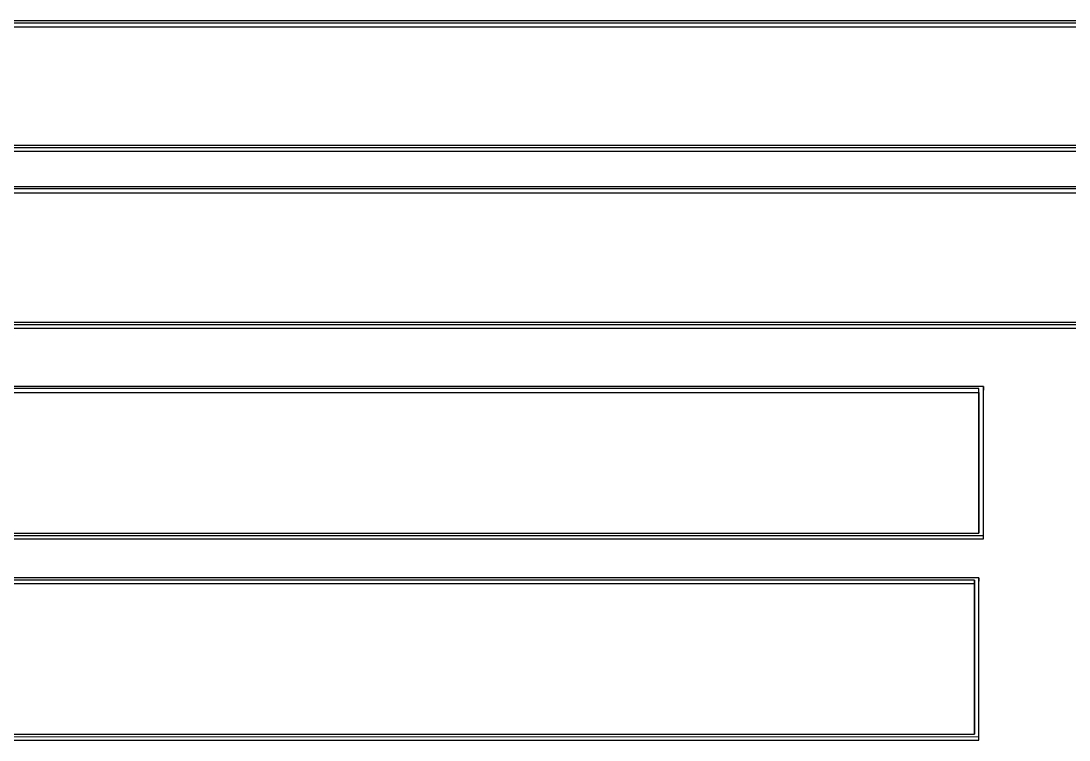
# Model space of a CAD drawing. Header units: millimetres. Extents: x 1852 to 4288, y 681 to 2404.
# Drawn here: x 2419.2 to 2431.05, y 2195.61 to 2203.74 of the extents above; entities that cross this region are included whole.
import ezdxf

# ---------------------------------------------------------------- set-up
doc = ezdxf.new("R2010")
doc.units = ezdxf.units.MM

msp = doc.modelspace()

# ---------------------------------------------------------------- linework, layer by layer
at = {"color": 7, "linetype": 'Continuous', "lineweight": 25}
for p, q in [((2440.181, 2203.744), (2418.198, 2203.745)), ((2418.248, 2203.724), (2440.131, 2203.723)), ((2418.248, 2203.679), (2440.131, 2203.679)), ((2418.198, 2202.313), (2440.181, 2202.313)), ((2440.131, 2202.336), (2418.248, 2202.336)), ((2418.198, 2202.27), (2440.181, 2202.27)), ((2440.131, 2201.867), (2418.148, 2201.868)), ((2440.081, 2201.844), (2418.198, 2201.844)), ((2418.198, 2201.801), (2440.081, 2201.801)), ((2418.148, 2200.312), (2440.131, 2200.312)), ((2418.198, 2200.337), (2440.081, 2200.336)), ((2418.148, 2200.27), (2440.131, 2200.27)), ((2430.081, 2199.61), (2418.098, 2199.61)), ((2430.031, 2199.585), (2418.148, 2199.585)), ((2430.031, 2199.543), (2430.031, 2199.585)), ((2430.081, 2199.61), (2430.081, 2199.569)), ((2418.148, 2199.543), (2430.031, 2199.543)), ((2430.081, 2197.885), (2430.081, 2199.569)), ((2418.098, 2197.925), (2430.081, 2197.925)), ((2418.148, 2197.951), (2430.031, 2197.951)), ((2430.081, 2197.885), (2430.081, 2197.925)), ((2418.098, 2197.885), (2430.081, 2197.885)), ((2430.031, 2197.446), (2418.048, 2197.446)), ((2430.031, 2197.446), (2430.031, 2197.407)), ((2429.981, 2197.419), (2418.098, 2197.419)), ((2418.098, 2197.379), (2429.981, 2197.379)), ((2429.981, 2197.419), (2429.981, 2197.379)), ((2430.031, 2195.609), (2430.031, 2197.407)), ((2418.098, 2195.676), (2429.981, 2195.676)), ((2418.048, 2195.648), (2430.031, 2195.647)), ((2418.048, 2195.609), (2430.031, 2195.609)), ((2430.031, 2195.609), (2430.031, 2195.647))]:
    msp.add_line(p, q, dxfattribs=at)
for points, knots in [([(2430.031, 2197.951), (2430.031, 2198.123), (2430.031, 2198.468), (2430.031, 2199.013), (2430.031, 2199.382), (2430.031, 2199.585)], [0, 0, 0, 0, 0.30968, 0.619361, 1, 1, 1, 1]), ([(2430.081, 2197.925), (2430.081, 2198.097), (2430.081, 2198.441), (2430.081, 2199.005), (2430.081, 2199.39), (2430.081, 2199.61)], [0, 0, 0, 0, 0.300085, 0.600171, 1, 1, 1, 1]), ([(2430.031, 2199.543), (2430.031, 2199.41), (2430.031, 2199.144), (2430.031, 2198.617), (2430.031, 2198.215), (2430.031, 2197.951)], [0, 0, 0, 0, 0.256293, 0.512586, 1, 1, 1, 1]), ([(2430.031, 2195.647), (2430.031, 2195.831), (2430.031, 2196.198), (2430.031, 2196.799), (2430.031, 2197.211), (2430.031, 2197.446)], [0, 0, 0, 0, 0.300085, 0.600171, 1, 1, 1, 1]), ([(2429.981, 2195.676), (2429.981, 2195.859), (2429.981, 2196.226), (2429.981, 2196.808), (2429.981, 2197.202), (2429.981, 2197.419)], [0, 0, 0, 0, 0.30968, 0.619361, 1, 1, 1, 1]), ([(2429.981, 2197.379), (2429.981, 2197.237), (2429.981, 2196.952), (2429.981, 2196.388), (2429.981, 2195.958), (2429.981, 2195.676)], [0, 0, 0, 0, 0.255678, 0.511356, 1, 1, 1, 1])]:
    msp.add_open_spline(points, degree=3, knots=knots, dxfattribs=at)

doc.saveas('drawing.dxf')
